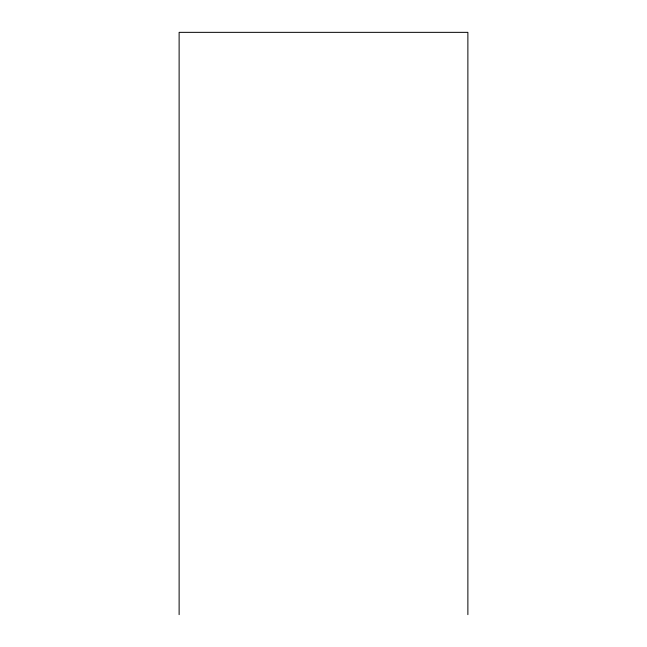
<?xml version="1.0" encoding="UTF-8"?>
<svg xmlns="http://www.w3.org/2000/svg" width="647" height="647" viewBox="0 0 647 647"><rect width="100%" height="100%" fill="white"/><g stroke="black" fill="none" stroke-linecap="round" stroke-linejoin="round"><path stroke-width="0.97" d="M467.878 614.65L467.878 32.35L179.122 32.35L179.122 614.65"/></g></svg>
